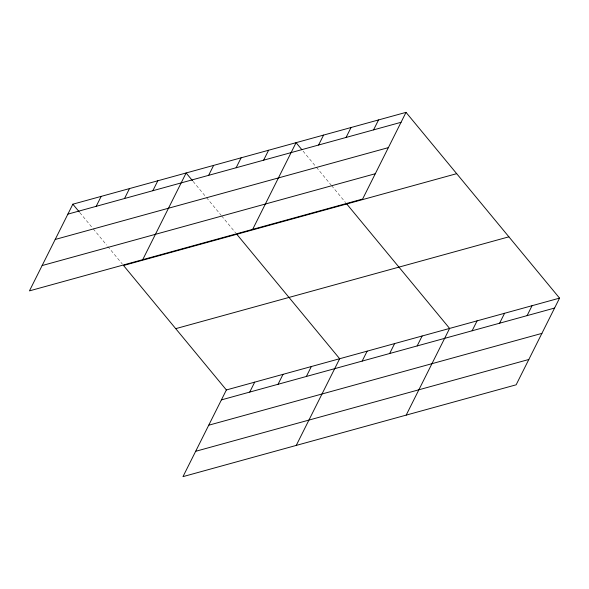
<?xml version="1.0" encoding="UTF-8"?>
<svg xmlns="http://www.w3.org/2000/svg" width="589" height="589" viewBox="0 0 589 589"><rect width="100%" height="100%" fill="white"/><g stroke="black" fill="none" stroke-linecap="round" stroke-linejoin="round"><path stroke-width="0.44" stroke-dasharray="2.94 2.21" d="M303.07 151.123L315.881 166.628M316.462 167.328L331.018 184.946M331.6 185.653L345.581 202.557M193.118 181.427L205.936 196.932M206.518 197.632L221.074 215.25M221.655 215.957L235.629 232.861M79.846 212.651L92.657 228.149M93.239 228.856L106.631 245.061M107.794 246.467L122.357 264.086"/><path stroke-width="0.88" d="M406.02 112.366L72.859 204.192L29.45 290.878L362.618 199.045L406.02 112.366L559.55 298.122L516.141 384.808L182.98 476.634L226.382 389.955L559.55 298.122M96.198 206.327L101.175 196.387M124.522 198.515L129.492 188.583M152.838 190.711L157.815 180.779M142.729 259.653L186.131 172.975L192.537 180.727M208.646 175.331L213.623 165.399M236.13 167.755L241.107 157.823M263.614 160.179L268.591 150.247M252.674 229.349L296.076 142.671L301.899 149.716M318.59 145.027L323.567 135.095M346.074 137.451L351.051 127.518M373.566 129.874L378.536 119.942M249.729 392.083L254.706 382.143M278.045 384.278L283.022 374.339M306.368 376.467L311.338 366.535M296.252 445.409L339.662 358.73L236.8 234.275M362.169 361.086L367.146 351.154M389.66 353.51L394.63 343.578M417.145 345.934L422.122 336.002M406.196 415.105L449.606 328.426L346.744 203.971M472.12 330.782L477.09 320.85M499.605 323.206L504.574 313.274M527.089 315.63L532.066 305.698M67.882 214.131L401.05 122.298M55.197 239.458L388.365 147.625M42.136 265.551L375.296 173.726M456.689 173.667L123.521 265.492L226.382 389.955M175.721 328.655L508.889 236.822M221.412 399.887L554.573 308.054M208.727 425.214L541.895 333.381M195.658 451.307L528.826 359.481M72.859 204.192L79.265 211.944"/></g></svg>
